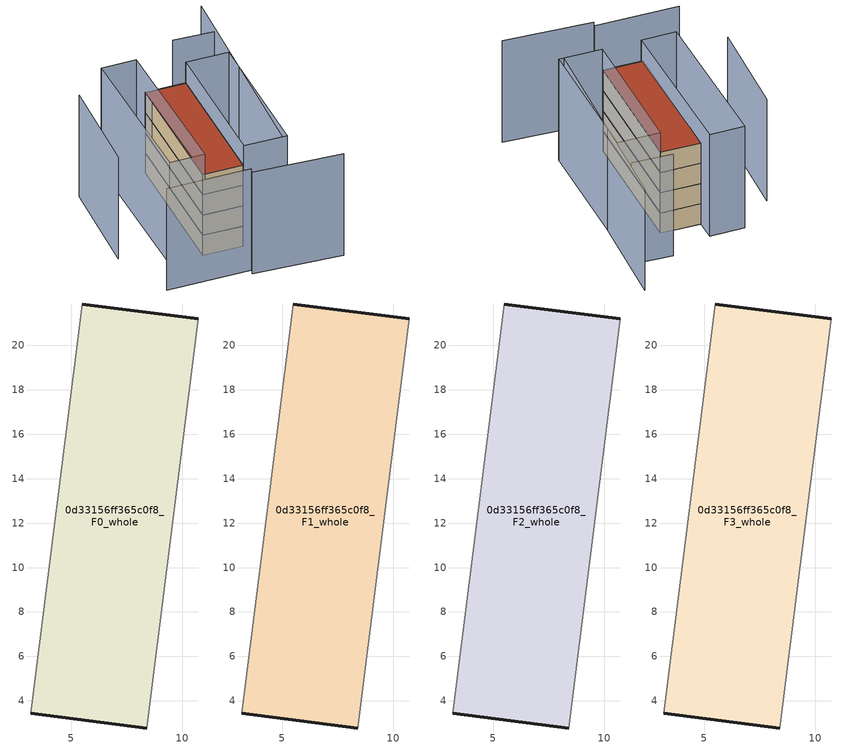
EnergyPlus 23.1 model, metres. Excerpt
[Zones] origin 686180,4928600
0d33156ff365c0f8_F0_whole
 floor ground (EU_floor_Construction): 8.4,2.78 10.73,21.21 5.52,21.87 3.19,3.43 z0
 wall outside (EU_wall_Construction): 5.52,21.87 10.73,21.21 / 8.4,2.78 3.19,3.43 z0:3
 wall adiabatic (EU_wall_Construction): 10.73,21.21 8.4,2.78 / 3.19,3.43 5.52,21.87 z0:3
0d33156ff365c0f8_F1_whole
 floor to 0d33156ff365c0f8_F0_whole (EU_floor_Construction): 8.4,2.78 10.73,21.21 5.51,21.87 3.19,3.43 z3
 wall outside (EU_wall_Construction): 5.52,21.87 10.73,21.21 / 8.4,2.78 3.19,3.43 z3:6
 wall adiabatic (EU_wall_Construction): 10.73,21.21 8.4,2.78 / 3.19,3.43 5.52,21.87 z3:6
0d33156ff365c0f8_F2_whole
 floor to 0d33156ff365c0f8_F1_whole (EU_floor_Construction): 8.4,2.78 10.73,21.21 5.51,21.87 3.19,3.43 z6
 wall outside (EU_wall_Construction): 5.52,21.87 10.73,21.21 / 8.4,2.78 3.19,3.43 z6:9
 wall adiabatic (EU_wall_Construction): 10.73,21.21 8.4,2.78 / 3.19,3.43 5.52,21.87 z6:9
0d33156ff365c0f8_F3_whole
 floor to 0d33156ff365c0f8_F2_whole (EU_floor_Construction): 8.4,2.78 10.73,21.21 5.51,21.87 3.19,3.43 z9
 wall outside (EU_wall_Construction): 5.52,21.87 10.73,21.21 / 8.4,2.78 3.19,3.43 z9:12
 wall adiabatic (EU_wall_Construction): 10.73,21.21 8.4,2.78 / 3.19,3.43 5.52,21.87 z9:12
 roof outside (EU_roof_Construction): 10.73,21.21 8.4,2.78 3.19,3.43 5.52,21.87 z12
shading: 6.61,-2.75 18.13,-4.79 / -4.12,-0.72 6.82,-2.05 / 13.41,1.99 18.16,30.61 / -3.85,21.46 -6.05,7.87 / 16.87,25.13 11.64,26.05 / 8.41,2.62 10.77,21.27 / 10.77,21.27 16.37,20.57 / 16.37,20.57 14.01,1.91 / 14.01,1.91 8.41,2.62 / -1.16,3.86 1.24,25.14 / 1.24,25.14 5.8,24.63 / 5.8,24.63 3.4,3.34 / 3.4,3.34 -1.16,3.86 z0:15
[Building]
EU S2 Campaign: North Axis=0; Terrain=City; Solar Distribution=FullExterior
[Site:Location]
Bologna: Latitude=44.5; Longitude=11.25; Time Zone=1; Elevation=37
[SizingPeriod:WeatherFileDays]
AnnualSizingPeriod: Begin Month=1; Begin Day of Month=1; End Month=12; End Day of Month=31; Day of Week for Start Day=Monday; Use Weather File Daylight Saving Period=No; Use Weather File Rain and Snow Indicators=No
[MATERIAL]
EU_InternalMass_Material: Roughness=MediumRough; Thickness=0.1; Conductivity=1; Density=1800; Specific Heat=900; Thermal Absorptance=0.9; Solar Absorptance=0.7; Visible Absorptance=0.7
[MATERIAL:NOMASS] Roughness=MediumRough; Thermal Absorptance=0.9; Solar Absorptance=0.7; Visible Absorptance=0.7
Name | Thermal Resistance
EU_wall_NoMass | 0.937881
EU_roof_NoMass | 0.548572
EU_floor_NoMass | 0.71348
[CONSTRUCTION]
EU_wall_Construction: EU_wall_NoMass
EU_roof_Construction: EU_roof_NoMass
EU_floor_Construction: EU_floor_NoMass
EU_InternalMass_Construction: EU_InternalMass_Material
[ZONE] Type=1; Multiplier=1; Ceiling Height=autocalculate; Floor Area=autocalculate; Part of Total Floor Area=Yes
Name | Volume
0d33156ff365c0f8_F0_whole | 292.95
0d33156ff365c0f8_F1_whole; 0d33156ff365c0f8_F2_whole; 0d33156ff365c0f8_F3_whole | 292.951
[INTERNALMASS] Construction=EU_InternalMass_Construction; Surface Area=97.6502
Name | Zone or ZoneList
0d33156ff365c0f8_F0_whole_EU_InternalMass | 0d33156ff365c0f8_F0_whole
0d33156ff365c0f8_F1_whole_EU_InternalMass | 0d33156ff365c0f8_F1_whole
0d33156ff365c0f8_F2_whole_EU_InternalMass | 0d33156ff365c0f8_F2_whole
0d33156ff365c0f8_F3_whole_EU_InternalMass | 0d33156ff365c0f8_F3_whole
[OTHEREQUIPMENT] Fuel Type=Electricity; Design Level Calculation Method=Watts/Area; Power per Zone Floor Area=1; Fraction Latent=0; Fraction Radiant=0; Fraction Lost=0; Carbon Dioxide Generation Rate=0; EndUse Subcategory=EU_Step8_InternalGains
Name | Zone or ZoneList or Space or SpaceList | Schedule
EU_Step8_InternalGain_0d33156ff365c0f8_F0_whole_f000 | 0d33156ff365c0f8_F0_whole | EU_Step8_GainSchedule_0d33156ff365c0f8_F0_whole_f000
EU_Step8_InternalGain_0d33156ff365c0f8_F1_whole_f000 | 0d33156ff365c0f8_F1_whole | EU_Step8_GainSchedule_0d33156ff365c0f8_F1_whole_f000
EU_Step8_InternalGain_0d33156ff365c0f8_F2_whole_f000 | 0d33156ff365c0f8_F2_whole | EU_Step8_GainSchedule_0d33156ff365c0f8_F2_whole_f000
EU_Step8_InternalGain_0d33156ff365c0f8_F3_whole_f000 | 0d33156ff365c0f8_F3_whole | EU_Step8_GainSchedule_0d33156ff365c0f8_F3_whole_f000
[ZONEVENTILATION:DESIGNFLOWRATE] Schedule=EU_AlwaysOn; Design Flow Rate Calculation Method=AirChanges/Hour; Air Changes per Hour=0.687892; Ventilation Type=Natural; Fan Pressure Rise=0; Fan Total Efficiency=1; Constant Term Coefficient=1; Temperature Term Coefficient=0; Velocity Term Coefficient=0; Velocity Squared Term Coefficient=0; Minimum Indoor Temperature=-100; Maximum Indoor Temperature=100; Delta Temperature=-100; Minimum Outdoor Temperature=-100; Maximum Outdoor Temperature=100; Maximum Wind Speed=40
Name | Zone or ZoneList or Space or SpaceList
EU_ConstantAir_0d33156ff365c0f8_F0_whole | 0d33156ff365c0f8_F0_whole
EU_ConstantAir_0d33156ff365c0f8_F1_whole | 0d33156ff365c0f8_F1_whole
EU_ConstantAir_0d33156ff365c0f8_F2_whole | 0d33156ff365c0f8_F2_whole
EU_ConstantAir_0d33156ff365c0f8_F3_whole | 0d33156ff365c0f8_F3_whole
[HVACTEMPLATE:THERMOSTAT] Constant Heating Setpoint=20; Constant Cooling Setpoint=50
EU_HeatOnly_0d33156ff365c0f8_F0_whole; EU_HeatOnly_0d33156ff365c0f8_F1_whole; EU_HeatOnly_0d33156ff365c0f8_F2_whole; EU_HeatOnly_0d33156ff365c0f8_F3_whole
[HVACTEMPLATE:ZONE:IDEALLOADSAIRSYSTEM] System Availability Schedule=EU_AlwaysOn; Maximum Heating Supply Air Temperature=50; Minimum Cooling Supply Air Temperature=13; Maximum Heating Supply Air Humidity Ratio=0.0156; Minimum Cooling Supply Air Humidity Ratio=0.0077; Heating Limit=NoLimit; Cooling Limit=NoLimit; Heating Availability Schedule=EU_AlwaysOn; Cooling Availability Schedule=EU_CoolingOff; Dehumidification Control Type=ConstantSensibleHeatRatio; Cooling Sensible Heat Ratio=0.7; Dehumidification Setpoint=60; Humidification Control Type=None; Humidification Setpoint=30; Outdoor Air Method=None; Outdoor Air Flow Rate per Person=0.00944; Outdoor Air Flow Rate per Zone Floor Area=0; Outdoor Air Flow Rate per Zone=0; Demand Controlled Ventilation Type=None; Outdoor Air Economizer Type=NoEconomizer; Heat Recovery Type=None; Sensible Heat Recovery Effectiveness=0.7; Latent Heat Recovery Effectiveness=0.65
Name | Template Thermostat
0d33156ff365c0f8_F0_whole | EU_HeatOnly_0d33156ff365c0f8_F0_whole
0d33156ff365c0f8_F1_whole | EU_HeatOnly_0d33156ff365c0f8_F1_whole
0d33156ff365c0f8_F2_whole | EU_HeatOnly_0d33156ff365c0f8_F2_whole
0d33156ff365c0f8_F3_whole | EU_HeatOnly_0d33156ff365c0f8_F3_whole
[SIZING:ZONE] Zone Cooling Design Supply Air Temperature Input Method=SupplyAirTemperature; Zone Cooling Design Supply Air Temperature=13; Zone Heating Design Supply Air Temperature Input Method=SupplyAirTemperature; Zone Heating Design Supply Air Temperature=50; Zone Cooling Design Supply Air Humidity Ratio=0.008; Zone Heating Design Supply Air Humidity Ratio=0.008; Cooling Design Air Flow Method=DesignDay; Cooling Design Air Flow Rate=0; Cooling Minimum Air Flow per Zone Floor Area=0.000762; Cooling Minimum Air Flow=0; Cooling Minimum Air Flow Fraction=0.2; Heating Design Air Flow Method=DesignDay; Heating Design Air Flow Rate=0; Heating Maximum Air Flow per Zone Floor Area=0.002032; Heating Maximum Air Flow=0.141576; Heating Maximum Air Flow Fraction=0.3; Account for Dedicated Outdoor Air System=No; Dedicated Outdoor Air System Control Strategy=NeutralSupplyAir; Dedicated Outdoor Air Low Setpoint Temperature for Design=autosize; Dedicated Outdoor Air High Setpoint Temperature for Design=autosize; Zone Load Sizing Method=Sensible Load Only No Latent Load; Zone Latent Cooling Design Supply Air Humidity Ratio Input Method=HumidityRatioDifference; Zone Cooling Design Supply Air Humidity Ratio Difference=0.005; Zone Latent Heating Design Supply Air Humidity Ratio Input Method=HumidityRatioDifference; Zone Humidification Design Supply Air Humidity Ratio Difference=0.005
0d33156ff365c0f8_F0_whole; 0d33156ff365c0f8_F1_whole; 0d33156ff365c0f8_F2_whole; 0d33156ff365c0f8_F3_whole
[SCHEDULE:CONSTANT]
Name | Hourly Value
EU_AlwaysOn | 1
EU_CoolingOff | 0
[SCHEDULE:FILE] Column Number=1; Rows to Skip at Top=0; Number of Hours of Data=8760; Column Separator=Comma; Interpolate to Timestep=No; Minutes per Item=60; Adjust Schedule for Daylight Savings=Yes
Name | File
EU_Step8_GainSchedule_0d33156ff365c0f8_F0_whole_f000 | ../../schedules/0d33156ff365c0f8/0d33156ff365c0f8_F0_whole_f000_gain.csv
EU_Step8_GainSchedule_0d33156ff365c0f8_F1_whole_f000 | ../../schedules/0d33156ff365c0f8/0d33156ff365c0f8_F1_whole_f000_gain.csv
EU_Step8_GainSchedule_0d33156ff365c0f8_F2_whole_f000 | ../../schedules/0d33156ff365c0f8/0d33156ff365c0f8_F2_whole_f000_gain.csv
EU_Step8_GainSchedule_0d33156ff365c0f8_F3_whole_f000 | ../../schedules/0d33156ff365c0f8/0d33156ff365c0f8_F3_whole_f000_gain.csv
